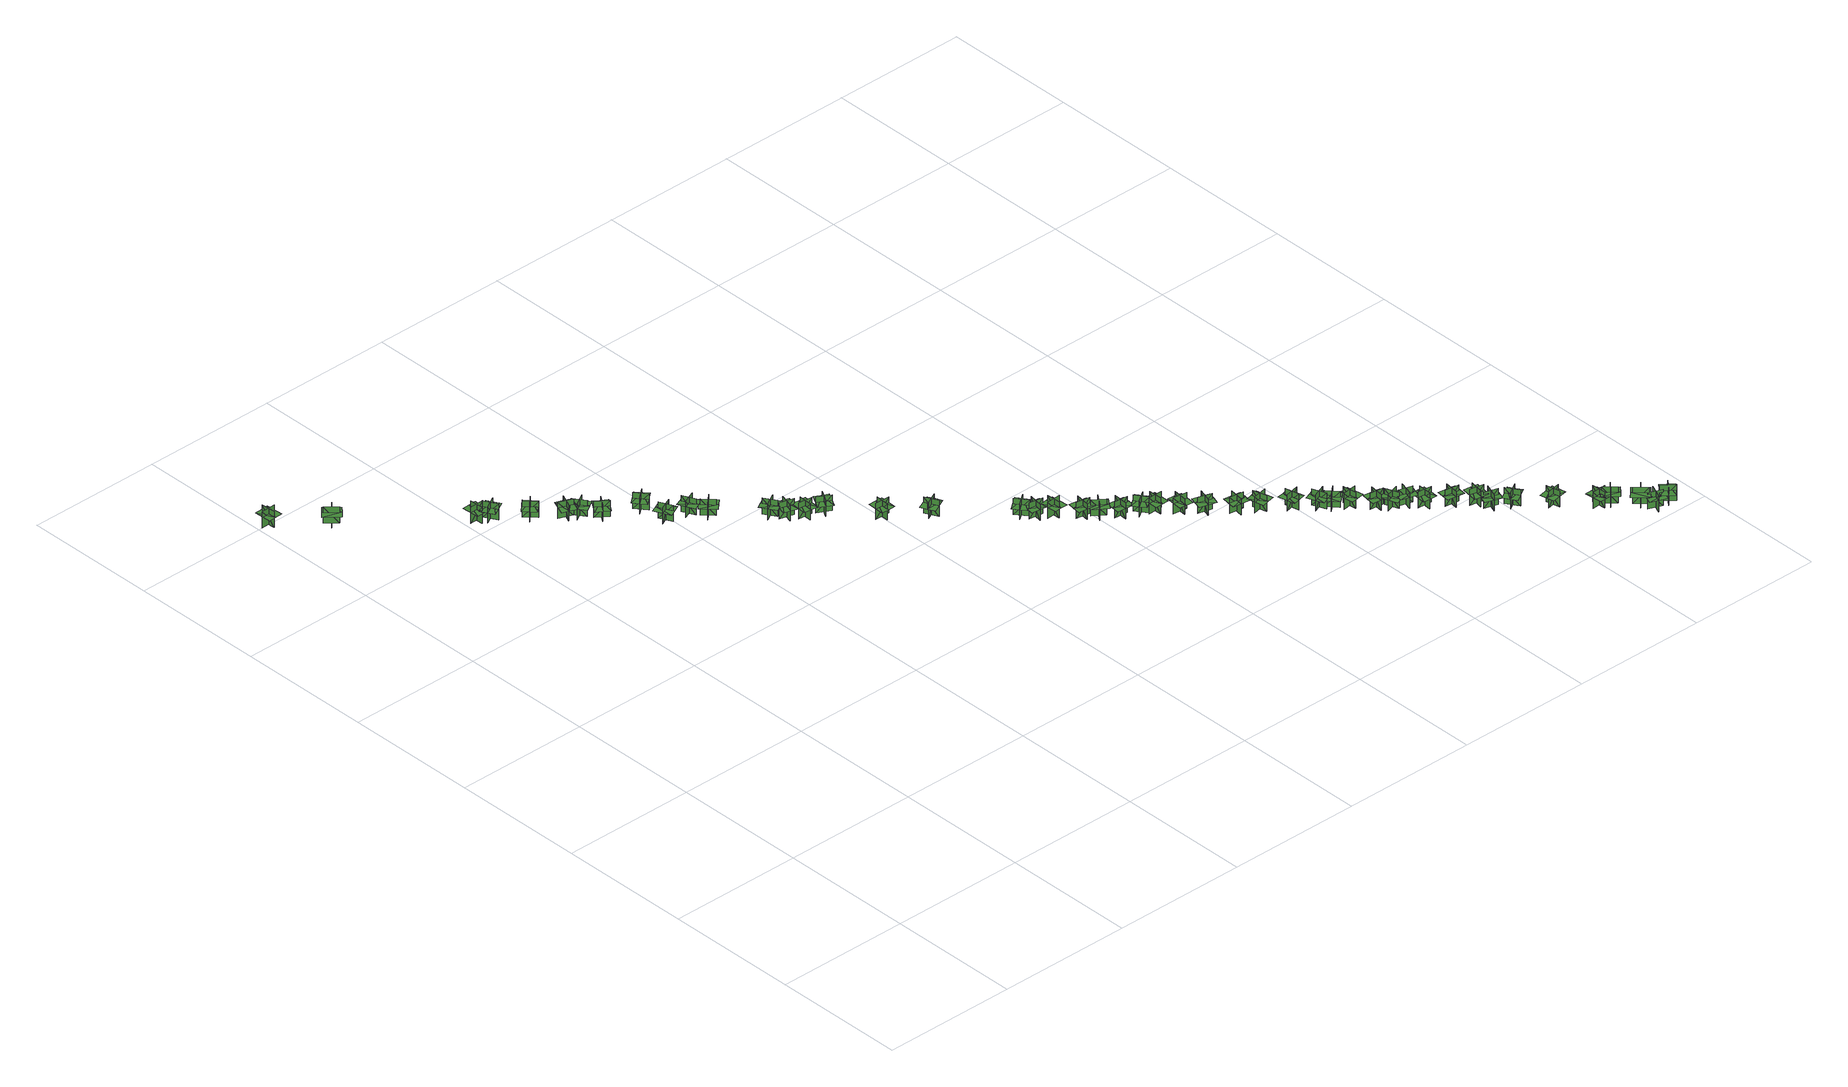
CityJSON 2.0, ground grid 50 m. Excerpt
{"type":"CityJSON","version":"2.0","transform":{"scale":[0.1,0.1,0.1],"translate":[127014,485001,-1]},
"CityObjects":{
"tree1":{"type":"SolitaryVegetationObject","geometry":[{"type":"MultiSurface","lod":"1","boundaries":[[[0,1,2]],[[0,2,3]],[[4,5,6]],[[4,6,7]],[[8,9,10]],[[8,10,11]],[[8,11,12]],[[8,12,13]]]}]},
"tree2":{"type":"SolitaryVegetationObject","geometry":[{"type":"MultiSurface","lod":"1","boundaries":[[[14,15,16]],[[14,16,17]],[[18,19,20]],[[18,20,21]],[[22,23,24]],[[22,24,25]],[[22,25,26]],[[22,26,27]]]}]},
"tree3":{"type":"SolitaryVegetationObject","geometry":[{"type":"MultiSurface","lod":"1","boundaries":[[[28,29,30]],[[28,30,31]],[[32,33,34]],[[32,34,35]],[[36,37,38]],[[36,38,39]],[[36,39,40]],[[36,40,41]]]}]},
"tree4":{"type":"SolitaryVegetationObject","geometry":[{"type":"MultiSurface","lod":"1","boundaries":[[[42,43,44]],[[42,44,45]],[[46,47,48]],[[46,48,49]],[[50,51,52]],[[50,52,53]],[[50,53,54]],[[50,54,55]]]}]},
"tree5":{"type":"SolitaryVegetationObject","geometry":[{"type":"MultiSurface","lod":"1","boundaries":[[[56,57,58]],[[56,58,59]],[[60,61,62]],[[60,62,63]],[[64,65,66]],[[64,66,67]],[[64,67,68]],[[64,68,69]]]}]},
"tree6":{"type":"SolitaryVegetationObject","geometry":[{"type":"MultiSurface","lod":"1","boundaries":[[[70,71,72]],[[70,72,73]],[[74,75,76]],[[74,76,77]],[[78,79,80]],[[78,80,81]],[[78,81,82]],[[78,82,83]]]}]},
"tree7":{"type":"SolitaryVegetationObject","geometry":[{"type":"MultiSurface","lod":"1","boundaries":[[[84,85,86]],[[84,86,87]],[[88,89,90]],[[88,90,91]],[[92,93,94]],[[92,94,95]],[[92,95,96]],[[92,96,97]]]}]},
"tree8":{"type":"SolitaryVegetationObject","geometry":[{"type":"MultiSurface","lod":"1","boundaries":[[[98,99,100]],[[98,100,101]],[[102,103,104]],[[102,104,105]],[[106,107,108]],[[106,108,109]],[[106,109,110]],[[106,110,111]]]}]},
"tree9":{"type":"SolitaryVegetationObject","geometry":[{"type":"MultiSurface","lod":"1","boundaries":[[[112,113,114]],[[112,114,115]],[[116,117,118]],[[116,118,119]],[[120,121,122]],[[120,122,123]],[[120,123,124]],[[120,124,125]]]}]},
"tree10":{"type":"SolitaryVegetationObject","geometry":[{"type":"MultiSurface","lod":"1","boundaries":[[[126,127,128]],[[126,128,129]],[[130,131,132]],[[130,132,133]],[[134,135,136]],[[134,136,137]],[[134,137,138]],[[134,138,139]]]}]},
"tree11":{"type":"SolitaryVegetationObject","geometry":[{"type":"MultiSurface","lod":"1","boundaries":[[[140,141,142]],[[140,142,143]],[[144,145,146]],[[144,146,147]],[[148,149,150]],[[148,150,151]],[[148,151,152]],[[148,152,153]]]}]},
"tree12":{"type":"SolitaryVegetationObject","geometry":[{"type":"MultiSurface","lod":"1","boundaries":[[[154,155,156]],[[154,156,157]],[[158,159,160]],[[158,160,161]],[[162,163,164]],[[162,164,165]],[[162,165,166]],[[162,166,167]]]}]},
"tree13":{"type":"SolitaryVegetationObject","geometry":[{"type":"MultiSurface","lod":"1","boundaries":[[[168,169,170]],[[168,170,171]],[[172,173,174]],[[172,174,175]],[[176,177,178]],[[176,178,179]],[[176,179,180]],[[176,180,181]]]}]},
"tree14":{"type":"SolitaryVegetationObject","geometry":[{"type":"MultiSurface","lod":"1","boundaries":[[[182,183,184]],[[182,184,185]],[[186,187,188]],[[186,188,189]],[[190,191,192]],[[190,192,193]],[[190,193,194]],[[190,194,195]]]}]},
"tree15":{"type":"SolitaryVegetationObject","geometry":[{"type":"MultiSurface","lod":"1","boundaries":[[[196,197,198]],[[196,198,199]],[[200,201,202]],[[200,202,203]],[[204,205,206]],[[204,206,207]],[[204,207,208]],[[204,208,209]]]}]},
"tree16":{"type":"SolitaryVegetationObject","geometry":[{"type":"MultiSurface","lod":"1","boundaries":[[[210,211,212]],[[210,212,213]],[[214,215,216]],[[214,216,217]],[[218,219,220]],[[218,220,221]],[[218,221,222]],[[218,222,223]]]}]},
"tree17":{"type":"SolitaryVegetationObject","geometry":[{"type":"MultiSurface","lod":"1","boundaries":[[[224,225,226]],[[224,226,227]],[[228,229,230]],[[228,230,231]],[[232,233,234]],[[232,234,235]],[[232,235,236]],[[232,236,237]]]}]},
"tree18":{"type":"SolitaryVegetationObject","geometry":[{"type":"MultiSurface","lod":"1","boundaries":[[[238,239,240]],[[238,240,241]],[[242,243,244]],[[242,244,245]],[[246,247,248]],[[246,248,249]],[[246,249,250]],[[246,250,251]]]}]},
"tree19":{"type":"SolitaryVegetationObject","geometry":[{"type":"MultiSurface","lod":"1","boundaries":[[[252,253,254]],[[252,254,255]],[[256,257,258]],[[256,258,259]],[[260,261,262]],[[260,262,263]],[[260,263,264]],[[260,264,265]]]}]},
"tree20":{"type":"SolitaryVegetationObject","geometry":[{"type":"MultiSurface","lod":"1","boundaries":[[[266,267,268]],[[266,268,269]],[[270,271,272]],[[270,272,273]],[[274,275,276]],[[274,276,277]],[[274,277,278]],[[274,278,279]]]}]},
"tree21":{"type":"SolitaryVegetationObject","geometry":[{"type":"MultiSurface","lod":"1","boundaries":[[[280,281,282]],[[280,282,283]],[[284,285,286]],[[284,286,287]],[[288,289,290]],[[288,290,291]],[[288,291,292]],[[288,292,293]]]}]},
"tree22":{"type":"SolitaryVegetationObject","geometry":[{"type":"MultiSurface","lod":"1","boundaries":[[[294,295,296]],[[294,296,297]],[[298,299,300]],[[298,300,301]],[[302,303,304]],[[302,304,305]],[[302,305,306]],[[302,306,307]]]}]},
"tree23":{"type":"SolitaryVegetationObject","geometry":[{"type":"MultiSurface","lod":"1","boundaries":[[[308,309,310]],[[308,310,311]],[[312,313,314]],[[312,314,315]],[[316,317,318]],[[316,318,319]],[[316,319,320]],[[316,320,321]]]}]},
"tree24":{"type":"SolitaryVegetationObject","geometry":[{"type":"MultiSurface","lod":"1","boundaries":[[[322,323,324]],[[322,324,325]],[[326,327,328]],[[326,328,329]],[[330,331,332]],[[330,332,333]],[[330,333,334]],[[330,334,335]]]}]},
"tree25":{"type":"SolitaryVegetationObject","geometry":[{"type":"MultiSurface","lod":"1","boundaries":[[[336,337,338]],[[336,338,339]],[[340,341,342]],[[340,342,343]],[[344,345,346]],[[344,346,347]],[[344,347,348]],[[344,348,349]]]}]},
"tree26":{"type":"SolitaryVegetationObject","geometry":[{"type":"MultiSurface","lod":"1","boundaries":[[[350,351,352]],[[350,352,353]],[[354,355,356]],[[354,356,357]],[[358,359,360]],[[358,360,361]],[[358,361,362]],[[358,362,363]]]}]},
"tree27":{"type":"SolitaryVegetationObject","geometry":[{"type":"MultiSurface","lod":"1","boundaries":[[[364,365,366]],[[364,366,367]],[[368,369,370]],[[368,370,371]],[[372,373,374]],[[372,374,375]],[[372,375,376]],[[372,376,377]]]}]},
"tree28":{"type":"SolitaryVegetationObject","geometry":[{"type":"MultiSurface","lod":"1","boundaries":[[[378,379,380]],[[378,380,381]],[[382,383,384]],[[382,384,385]],[[386,387,388]],[[386,388,389]],[[386,389,390]],[[386,390,391]]]}]},
"tree29":{"type":"SolitaryVegetationObject","geometry":[{"type":"MultiSurface","lod":"1","boundaries":[[[392,393,394]],[[392,394,395]],[[396,397,398]],[[396,398,399]],[[400,401,402]],[[400,402,403]],[[400,403,404]],[[400,404,405]]]}]},
"tree30":{"type":"SolitaryVegetationObject","geometry":[{"type":"MultiSurface","lod":"1","boundaries":[[[406,407,408]],[[406,408,409]],[[410,411,412]],[[410,412,413]],[[414,415,416]],[[414,416,417]],[[414,417,418]],[[414,418,419]]]}]},
"tree31":{"type":"SolitaryVegetationObject","geometry":[{"type":"MultiSurface","lod":"1","boundaries":[[[420,421,422]],[[420,422,423]],[[424,425,426]],[[424,426,427]],[[428,429,430]],[[428,430,431]],[[428,431,432]],[[428,432,433]]]}]},
"tree32":{"type":"SolitaryVegetationObject","geometry":[{"type":"MultiSurface","lod":"1","boundaries":[[[434,435,436]],[[434,436,437]],[[438,439,440]],[[438,440,441]],[[442,443,444]],[[442,444,445]],[[442,445,446]],[[442,446,447]]]}]},
"tree33":{"type":"SolitaryVegetationObject","geometry":[{"type":"MultiSurface","lod":"1","boundaries":[[[448,449,450]],[[448,450,451]],[[452,453,454]],[[452,454,455]],[[456,457,458]],[[456,458,459]],[[456,459,460]],[[456,460,461]]]}]},
"tree34":{"type":"SolitaryVegetationObject","geometry":[{"type":"MultiSurface","lod":"1","boundaries":[[[462,463,464]],[[462,464,465]],[[466,467,468]],[[466,468,469]],[[470,471,472]],[[470,472,473]],[[470,473,474]],[[470,474,475]]]}]},
"tree35":{"type":"SolitaryVegetationObject","geometry":[{"type":"MultiSurface","lod":"1","boundaries":[[[476,477,478]],[[476,478,479]],[[480,481,482]],[[480,482,483]],[[484,485,486]],[[484,486,487]],[[484,487,488]],[[484,488,489]]]}]},
"tree36":{"type":"SolitaryVegetationObject","geometry":[{"type":"MultiSurface","lod":"1","boundaries":[[[490,491,492]],[[490,492,493]],[[494,495,496]],[[494,496,497]],[[498,499,500]],[[498,500,501]],[[498,501,502]],[[498,502,503]]]}]},
"tree37":{"type":"SolitaryVegetationObject","geometry":[{"type":"MultiSurface","lod":"1","boundaries":[[[504,505,506]],[[504,506,507]],[[508,509,510]],[[508,510,511]],[[512,513,514]],[[512,514,515]],[[512,515,516]],[[512,516,517]]]}]},
"tree38":{"type":"SolitaryVegetationObject","geometry":[{"type":"MultiSurface","lod":"1","boundaries":[[[518,519,520]],[[518,520,521]],[[522,523,524]],[[522,524,525]],[[526,527,528]],[[526,528,529]],[[526,529,530]],[[526,530,531]]]}]},
"tree39":{"type":"SolitaryVegetationObject","geometry":[{"type":"MultiSurface","lod":"1","boundaries":[[[532,533,534]],[[532,534,535]],[[536,537,538]],[[536,538,539]],[[540,541,542]],[[540,542,543]],[[540,543,544]],[[540,544,545]]]}]},
"tree40":{"type":"SolitaryVegetationObject","geometry":[{"type":"MultiSurface","lod":"1","boundaries":[[[546,547,548]],[[546,548,549]],[[550,551,552]],[[550,552,553]],[[554,555,556]],[[554,556,557]],[[554,557,558]],[[554,558,559]]]}]},
"tree41":{"type":"SolitaryVegetationObject","geometry":[{"type":"MultiSurface","lod":"1","boundaries":[[[560,561,562]],[[560,562,563]],[[564,565,566]],[[564,566,567]],[[568,569,570]],[[568,570,571]],[[568,571,572]],[[568,572,573]]]}]},
"tree42":{"type":"SolitaryVegetationObject","geometry":[{"type":"MultiSurface","lod":"1","boundaries":[[[574,575,576]],[[574,576,577]],[[578,579,580]],[[578,580,581]],[[582,583,584]],[[582,584,585]],[[582,585,586]],[[582,586,587]]]}]},
"tree43":{"type":"SolitaryVegetationObject","geometry":[{"type":"MultiSurface","lod":"1","boundaries":[[[588,589,590]],[[588,590,591]],[[592,593,594]],[[592,594,595]],[[596,597,598]],[[596,598,599]],[[596,599,600]],[[596,600,601]]]}]},
"tree44":{"type":"SolitaryVegetationObject","geometry":[{"type":"MultiSurface","lod":"1","boundaries":[[[602,603,604]],[[602,604,605]],[[606,607,608]],[[606,608,609]],[[610,611,612]],[[610,612,613]],[[610,613,614]],[[610,614,615]]]}]},
"tree45":{"type":"SolitaryVegetationObject","geometry":[{"type":"MultiSurface","lod":"1","boundaries":[[[616,617,618]],[[616,618,619]],[[620,621,622]],[[620,622,623]],[[624,625,626]],[[624,626,627]],[[624,627,628]],[[624,628,629]]]}]},
"tree46":{"type":"SolitaryVegetationObject","geometry":[{"type":"MultiSurface","lod":"1","boundaries":[[[630,631,632]],[[630,632,633]],[[634,635,636]],[[634,636,637]],[[638,639,640]],[[638,640,641]],[[638,641,642]],[[638,642,643]]]}]},
"tree47":{"type":"SolitaryVegetationObject","geometry":[{"type":"MultiSurface","lod":"1","boundaries":[[[644,645,646]],[[644,646,647]],[[648,649,650]],[[648,650,651]],[[652,653,654]],[[652,654,655]],[[652,655,656]],[[652,656,657]]]}]},
"tree48":{"type":"SolitaryVegetationObject","geometry":[{"type":"MultiSurface","lod":"1","boundaries":[[[658,659,660]],[[658,660,661]],[[662,663,664]],[[662,664,665]],[[666,667,668]],[[666,668,669]],[[666,669,670]],[[666,670,671]]]}]}
},
"vertices":[
[61,2993,16],[61,2993,78],[8,2991,78],[8,2991,16],[37,2967,16],[37,2967,78],[34,3019,78],[34,3019,16],[37,2959,58],[64,2961,58],[61,3025,58],[34,3023,58],[7,3022,58],[10,2958,58],
[204,2878,17],[204,2878,79],[168,2838,79],[168,2838,17],[205,2842,17],[205,2842,79],[167,2877,79],[167,2877,17],[211,2837,59],[229,2857,59],[181,2900,59],[163,2880,59],[145,2860,59],[193,2817,59],
[517,2564,10],[517,2564,72],[571,2566,72],[571,2566,10],[542,2590,10],[542,2590,72],[544,2538,72],[544,2538,10],[542,2598,52],[515,2597,52],[518,2532,52],[545,2534,52],[571,2535,52],[569,2599,52],
[564,2559,15],[564,2559,77],[590,2512,77],[590,2512,15],[599,2548,15],[599,2548,77],[554,2523,77],[554,2523,15],[606,2552,57],[593,2575,57],[537,2545,57],[549,2521,57],[562,2497,57],[619,2528,57],
[650,2467,21],[650,2467,83],[687,2429,83],[687,2429,21],[686,2466,21],[686,2466,83],[649,2430,83],[649,2430,21],[691,2471,63],[673,2491,63],[627,2446,63],[645,2427,63],[664,2408,63],[710,2452,63],
[785,2370,15],[785,2370,77],[735,2390,77],[735,2390,15],[751,2356,15],[751,2356,77],[770,2404,77],[770,2404,15],[748,2349,57],[773,2339,57],[797,2398,57],[772,2408,57],[747,2418,57],[723,2359,57],
[818,2369,15],[818,2369,77],[773,2340,77],[773,2340,15],[810,2334,15],[810,2334,77],[781,2377,77],[781,2377,15],[814,2327,57],[837,2342,57],[801,2396,57],[779,2381,57],[756,2366,57],[792,2312,57],
[821,2316,15],[821,2316,77],[864,2285,77],[864,2285,15],[856,2321,15],[856,2321,77],[827,2279,77],[827,2279,15],[861,2327,57],[839,2343,57],[802,2291,57],[824,2275,57],[846,2260,57],[883,2312,57],
[912,2230,50],[912,2230,112],[946,2189,112],[946,2189,50],[948,2226,50],[948,2226,112],[908,2193,112],[908,2193,50],[954,2231,92],[937,2252,92],[888,2211,92],[905,2190,92],[922,2170,92],[971,2211,92],
[957,2139,15],[957,2139,77],[1005,2162,77],[1005,2162,15],[970,2173,15],[970,2173,77],[992,2127,77],[992,2127,15],[966,2180,57],[942,2169,57],[970,2111,57],[994,2122,57],[1018,2134,57],[990,2192,57],
[1081,2134,18],[1081,2134,80],[1032,2112,80],[1032,2112,18],[1068,2100,18],[1068,2100,80],[1046,2147,80],[1046,2147,18],[1071,2093,60],[1095,2104,60],[1068,2162,60],[1044,2151,60],[1020,2140,60],[1047,2082,60],
[1118,2096,13],[1118,2096,75],[1079,2059,75],[1079,2059,13],[1116,2060,13],[1116,2060,75],[1081,2097,75],[1081,2097,13],[1122,2055,55],[1141,2073,55],[1096,2119,55],[1077,2101,55],[1058,2082,55],[1103,2036,55],
[1266,1957,13],[1266,1957,75],[1220,1930,75],[1220,1930,13],[1256,1922,13],[1256,1922,75],[1230,1967,75],[1230,1967,13],[1260,1915,55],[1283,1929,55],[1251,1984,55],[1228,1971,55],[1205,1958,55],[1237,1902,55],
[1257,1916,7],[1257,1916,69],[1308,1901,69],[1308,1901,7],[1289,1933,7],[1289,1933,69],[1275,1883,69],[1275,1883,7],[1291,1940,49],[1266,1948,49],[1248,1886,49],[1273,1879,49],[1299,1871,49],[1317,1933,49],
[1300,1872,8],[1300,1872,70],[1353,1867,70],[1353,1867,8],[1328,1894,8],[1328,1894,70],[1324,1843,70],[1324,1843,8],[1329,1902,50],[1302,1905,50],[1297,1841,50],[1323,1838,50],[1350,1836,50],[1356,1900,50],
[1356,1851,16],[1356,1851,78],[1402,1825,78],[1402,1825,16],[1391,1860,16],[1391,1860,78],[1365,1815,78],[1365,1815,16],[1394,1867,58],[1371,1880,58],[1340,1824,58],[1363,1811,58],[1386,1798,58],[1418,1854,58],
[1476,1699,11],[1476,1699,73],[1530,1697,73],[1530,1697,11],[1503,1723,11],[1503,1723,73],[1501,1672,73],[1501,1672,11],[1504,1731,53],[1477,1732,53],[1474,1668,53],[1501,1667,53],[1528,1666,53],[1530,1730,53],
[1635,1574,12],[1635,1574,74],[1612,1622,74],[1612,1622,12],[1601,1587,12],[1601,1587,74],[1647,1609,74],[1647,1609,12],[1594,1583,54],[1605,1559,54],[1663,1587,54],[1652,1611,54],[1640,1635,54],[1582,1608,54],
[1819,1426,8],[1819,1426,70],[1851,1383,70],[1851,1383,8],[1855,1420,8],[1855,1420,70],[1814,1389,70],[1814,1389,8],[1861,1425,50],[1845,1446,50],[1794,1408,50],[1810,1386,50],[1826,1365,50],[1877,1403,50],
[1860,1344,7],[1860,1344,69],[1869,1396,69],[1869,1396,7],[1840,1373,7],[1840,1373,69],[1891,1365,69],[1891,1365,7],[1832,1375,49],[1828,1348,49],[1891,1338,49],[1895,1364,49],[1900,1390,49],[1837,1401,49],
[1936,1335,9],[1936,1335,71],[1883,1332,71],[1883,1332,9],[1912,1309,9],[1912,1309,71],[1909,1360,71],[1909,1360,9],[1913,1301,51],[1939,1302,51],[1935,1367,51],[1909,1365,51],[1882,1363,51],[1886,1299,51],
[1972,1244,7],[1972,1244,69],[1980,1297,69],[1980,1297,7],[1951,1273,7],[1951,1273,69],[2002,1265,69],[2002,1265,7],[1943,1275,49],[1939,1248,49],[2002,1238,49],[2007,1265,49],[2011,1291,49],[1947,1301,49],
[2030,1258,7],[2030,1258,69],[1999,1214,69],[1999,1214,7],[2036,1222,7],[2036,1222,69],[1994,1252,69],[1994,1252,7],[2042,1217,49],[2058,1239,49],[2005,1276,49],[1990,1254,49],[1974,1232,49],[2027,1195,49],
[2064,1163,7],[2064,1163,69],[2069,1216,69],[2069,1216,7],[2042,1191,7],[2042,1191,69],[2093,1187,69],[2093,1187,7],[2034,1192,49],[2031,1165,49],[2095,1159,49],[2098,1186,49],[2100,1213,49],[2036,1219,49],
[2105,1172,14],[2105,1172,76],[2136,1128,76],[2136,1128,14],[2140,1165,14],[2140,1165,76],[2098,1135,76],[2098,1135,14],[2146,1170,56],[2131,1192,56],[2079,1154,56],[2094,1133,56],[2110,1111,56],[2162,1148,56],
[2183,1125,15],[2183,1125,77],[2130,1124,77],[2130,1124,15],[2158,1099,15],[2158,1099,77],[2157,1151,77],[2157,1151,15],[2158,1091,57],[2184,1092,57],[2184,1156,57],[2157,1155,57],[2130,1155,57],[2131,1091,57],
[2241,1067,14],[2241,1067,76],[2188,1073,76],[2188,1073,14],[2212,1045,14],[2212,1045,76],[2218,1096,76],[2218,1096,14],[2211,1037,55],[2238,1034,55],[2245,1097,55],[2218,1100,55],[2192,1103,55],[2185,1040,55],
[2268,995,10],[2268,995,72],[2284,1046,72],[2284,1046,10],[2252,1027,10],[2252,1027,72],[2301,1012,72],[2301,1012,10],[2244,1030,52],[2236,1004,52],[2297,985,52],[2305,1010,52],[2313,1036,52],[2252,1055,52],
[2351,974,15],[2351,974,77],[2343,921,77],[2343,921,15],[2372,944,15],[2372,944,77],[2321,952,77],[2321,952,15],[2379,943,57],[2383,970,57],[2320,980,57],[2316,953,57],[2312,927,57],[2375,917,57],
[2434,911,15],[2434,911,77],[2381,899,77],[2381,899,15],[2414,880,15],[2414,880,77],[2402,931,77],[2402,931,15],[2415,873,57],[2442,879,57],[2427,941,57],[2401,935,57],[2375,929,57],[2389,867,57],
[2460,833,19],[2460,833,81],[2512,845,81],[2512,845,19],[2480,864,19],[2480,864,81],[2491,813,81],[2491,813,19],[2478,871,60],[2452,865,60],[2466,803,60],[2492,809,60],[2518,815,60],[2504,877,60],
[2523,768,22],[2523,768,84],[2573,788,84],[2573,788,22],[2538,801,22],[2538,801,84],[2557,753,84],[2557,753,22],[2535,808,63],[2510,798,63],[2534,739,63],[2559,749,63],[2584,759,63],[2560,818,63],
[2562,737,17],[2562,737,79],[2602,772,79],[2602,772,17],[2565,773,17],[2565,773,79],[2599,734,79],[2599,734,17],[2560,779,58],[2539,762,58],[2581,713,58],[2602,731,58],[2622,748,58],[2580,797,58],
[2656,727,15],[2656,727,77],[2603,719,77],[2603,719,15],[2634,699,15],[2634,699,77],[2626,750,77],[2626,750,15],[2635,691,57],[2662,695,57],[2652,758,57],[2625,754,57],[2599,750,57],[2609,687,57],
[2689,640,10],[2689,640,72],[2697,693,72],[2697,693,10],[2669,669,10],[2669,669,72],[2719,662,72],[2719,662,10],[2661,671,51],[2657,644,51],[2720,635,51],[2724,661,51],[2728,688,51],[2665,697,51],
[2753,638,13],[2753,638,75],[2702,620,75],[2702,620,13],[2737,606,13],[2737,606,75],[2719,654,75],[2719,654,13],[2739,598,54],[2764,607,54],[2743,668,54],[2718,659,54],[2692,650,54],[2714,589,54],
[2772,629,18],[2772,629,80],[2756,578,80],[2756,578,18],[2788,597,18],[2788,597,80],[2739,612,80],[2739,612,18],[2795,595,60],[2803,620,60],[2742,639,60],[2734,614,60],[2726,588,60],[2787,569,60],
[2783,568,12],[2783,568,74],[2836,564,74],[2836,564,12],[2811,591,12],[2811,591,74],[2807,539,74],[2807,539,12],[2811,599,54],[2784,601,54],[2780,537,54],[2807,535,54],[2833,533,54],[2838,597,54],
[2871,483,16],[2871,483,78],[2878,536,78],[2878,536,16],[2849,512,16],[2849,512,78],[2901,505,78],[2901,505,16],[2842,513,58],[2838,487,58],[2902,478,58],[2905,505,58],[2909,531,58],[2845,540,58],
[2907,460,19],[2907,460,81],[2959,450,81],[2959,450,19],[2937,480,19],[2937,480,81],[2927,429,81],[2927,429,19],[2938,488,61],[2912,492,61],[2900,429,61],[2927,424,61],[2953,420,61],[2964,483,61],
[2955,397,7],[2955,397,69],[2973,447,69],[2973,447,7],[2940,430,7],[2940,430,69],[2989,413,69],[2989,413,7],[2933,433,48],[2924,408,48],[2984,386,48],[2993,411,48],[3002,436,48],[2942,458,48],
[3032,356,11],[3032,356,73],[3004,401,73],[3004,401,11],[2997,365,11],[2997,365,73],[3041,392,73],[3041,392,11],[2991,361,53],[3005,338,53],[3059,372,53],[3045,395,53],[3031,417,53],[2977,383,53],
[3115,262,15],[3115,262,77],[3105,314,77],[3105,314,15],[3086,283,15],[3086,283,77],[3136,292,77],[3136,292,15],[3078,282,57],[3082,255,57],[3146,267,57],[3141,293,57],[3136,319,57],[3073,308,57],
[3245,192,11],[3245,192,73],[3192,188,73],[3192,188,11],[3221,165,11],[3221,165,73],[3217,217,73],[3217,217,11],[3221,157,52],[3248,159,52],[3243,223,52],[3217,221,52],[3190,220,52],[3195,156,52],
[3265,187,16],[3265,187,78],[3230,148,78],[3230,148,16],[3267,151,16],[3267,151,78],[3228,186,78],[3228,186,16],[3272,146,58],[3290,166,58],[3243,209,58],[3225,189,58],[3207,169,58],[3255,126,58],
[3295,76,21],[3295,76,83],[3331,115,83],[3331,115,21],[3294,112,21],[3294,112,83],[3332,77,83],[3332,77,21],[3289,117,63],[3270,98,63],[3317,54,63],[3336,73,63],[3354,93,63],[3307,137,63],
[3357,86,7],[3357,86,69],[3336,36,69],[3336,36,7],[3370,52,7],[3370,52,69],[3322,72,69],[3322,72,7],[3377,49,49],[3388,73,49],[3328,98,49],[3318,74,49],[3308,49,49],[3367,24,49],
[3367,64,19],[3367,64,81],[3408,30,81],[3408,30,19],[3403,67,19],[3403,67,81],[3370,27,81],[3370,27,19],[3408,73,61],[3387,90,61],[3346,41,61],[3367,24,61],[3388,7,61],[3429,56,61]
]}
